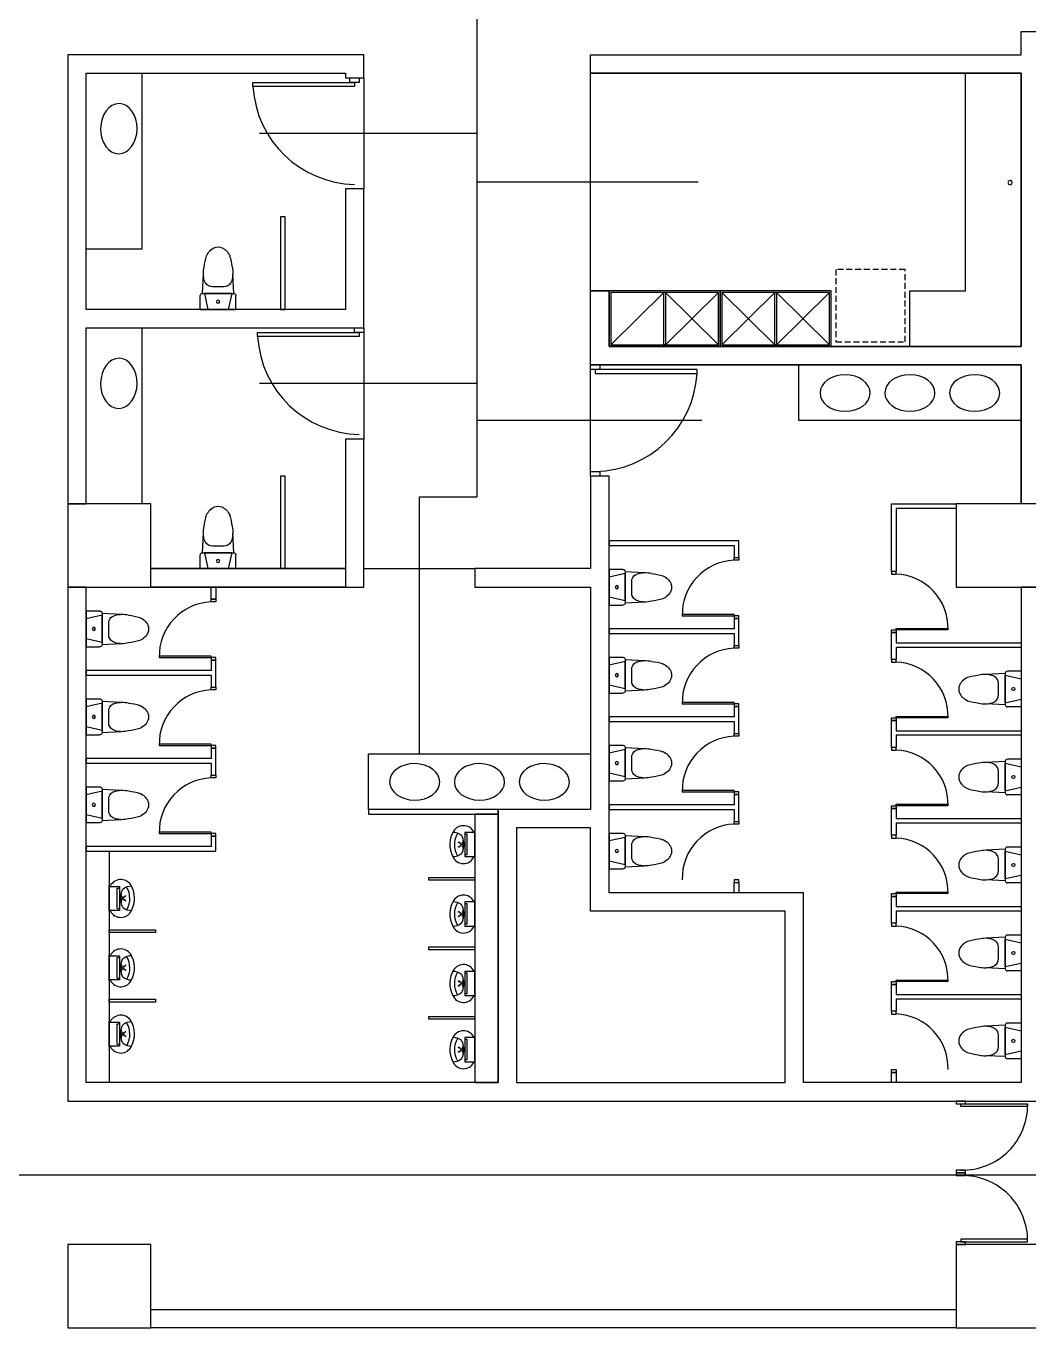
# Model space of a CAD drawing. Header units: centimetres. Extents: x -586 to 10005, y 1793 to 5385.
# Drawn here: x 5130 to 6213, y 2010 to 3416 of the extents above; entities that cross this region are included whole.
import ezdxf

# ---------------------------------------------------------------- set-up
doc = ezdxf.new("R2010")
doc.units = ezdxf.units.CM
doc.header["$MEASUREMENT"] = 0
doc.linetypes.add('HIDDEN', pattern=[9.525, 6.35, -3.175])
for name, color, linetype in [('Coffee', 5, 'Continuous'), ('Doors', 4, 'Continuous'), ('Furnitures', 7, 'Continuous'), ('Path', 3, 'Continuous'), ('Toilets', 4, 'Continuous'), ('Toilets_Details', 8, 'Continuous'), ('Walls', 6, 'Continuous')]:
    doc.layers.add(name, color=color, linetype=linetype)

msp = doc.modelspace()

# ---------------------------------------------------------------- linework, layer by layer
at = {"layer": 'Coffee'}
msp.add_lwpolyline([(6204.5, 3069.8), (5759.5, 3069.8), (5759.5, 3129.8), (5739.5, 3129.8), (5739.5, 3364.8), (6204.5, 3364.8)], close=True, dxfattribs=at)
at = {"layer": 'Doors'}
for points in [[(5374.5, 3354.8), (5484.5, 3354.8), (5484.5, 3350.4), (5374.5, 3350.4)], [(5479.5, 3359.8), (5489.5, 3359.8), (5489.5, 3354.8), (5479.5, 3354.8)], [(5379.5, 3084.8), (5489.5, 3084.8), (5489.5, 3080.4), (5379.5, 3080.4)], [(5484.5, 3089.8), (5494.5, 3089.8), (5494.5, 3084.8), (5484.5, 3084.8)], [(5749.5, 3044.8), (5739.5, 3044.8), (5739.5, 3049.8), (5749.5, 3049.8)], [(5854.5, 3044.8), (5744.5, 3044.8), (5744.5, 3040.4), (5854.5, 3040.4)], [(5749.5, 2929.8), (5739.5, 2929.8), (5739.5, 2934.8), (5749.5, 2934.8)], [(5894.5, 2838.8), (5894.5, 2841.8), (5899.5, 2841.8), (5899.5, 2838.8), (5894.5, 2838.8)], [(6069.5, 2823.8), (6069.5, 2826.8), (6064.5, 2826.8), (6064.5, 2823.8), (6069.5, 2823.8)], [(5329.5, 2793.8), (5329.5, 2796.8), (5334.5, 2796.8), (5334.5, 2793.8), (5329.5, 2793.8)], [(5894.5, 2780.3), (5838.5, 2780.3), (5838.5, 2778.8), (5894.5, 2778.8)], [(5894.5, 2775.8), (5899.5, 2775.8), (5899.5, 2778.8), (5894.5, 2778.8)], [(6069.5, 2760.8), (6064.5, 2760.8), (6064.5, 2763.8), (6069.5, 2763.8)], [(6069.5, 2765.3), (6125.5, 2765.3), (6125.5, 2763.8), (6069.5, 2763.8)], [(5894.5, 2743.8), (5894.5, 2746.8), (5899.5, 2746.8), (5899.5, 2743.8), (5894.5, 2743.8)], [(5329.5, 2735.3), (5273.5, 2735.3), (5273.5, 2733.8), (5329.5, 2733.8)], [(5329.5, 2730.8), (5334.5, 2730.8), (5334.5, 2733.8), (5329.5, 2733.8)], [(6069.5, 2728.8), (6069.5, 2731.8), (6064.5, 2731.8), (6064.5, 2728.8), (6069.5, 2728.8)], [(5329.5, 2698.8), (5329.5, 2701.8), (5334.5, 2701.8), (5334.5, 2698.8), (5329.5, 2698.8)], [(5894.5, 2685.3), (5838.5, 2685.3), (5838.5, 2683.8), (5894.5, 2683.8)], [(5894.5, 2680.8), (5899.5, 2680.8), (5899.5, 2683.8), (5894.5, 2683.8)], [(6069.5, 2665.8), (6064.5, 2665.8), (6064.5, 2668.8), (6069.5, 2668.8)], [(6069.5, 2670.3), (6125.5, 2670.3), (6125.5, 2668.8), (6069.5, 2668.8)], [(5894.5, 2648.8), (5894.5, 2651.8), (5899.5, 2651.8), (5899.5, 2648.8), (5894.5, 2648.8)], [(5329.5, 2640.3), (5273.5, 2640.3), (5273.5, 2638.8), (5329.5, 2638.8)], [(5329.5, 2635.8), (5334.5, 2635.8), (5334.5, 2638.8), (5329.5, 2638.8)], [(6069.5, 2633.8), (6069.5, 2636.8), (6064.5, 2636.8), (6064.5, 2633.8), (6069.5, 2633.8)], [(5329.5, 2603.8), (5329.5, 2606.8), (5334.5, 2606.8), (5334.5, 2603.8), (5329.5, 2603.8)], [(5894.5, 2590.3), (5838.5, 2590.3), (5838.5, 2588.8), (5894.5, 2588.8)], [(5894.5, 2585.8), (5899.5, 2585.8), (5899.5, 2588.8), (5894.5, 2588.8)], [(6069.5, 2570.8), (6064.5, 2570.8), (6064.5, 2573.8), (6069.5, 2573.8)], [(6069.5, 2575.3), (6125.5, 2575.3), (6125.5, 2573.8), (6069.5, 2573.8)], [(5329.5, 2545.3), (5273.5, 2545.3), (5273.5, 2543.8), (5329.5, 2543.8)], [(5894.5, 2553.8), (5894.5, 2556.8), (5899.5, 2556.8), (5899.5, 2553.8), (5894.5, 2553.8)], [(5329.5, 2540.8), (5334.5, 2540.8), (5334.5, 2543.8), (5329.5, 2543.8)], [(6069.5, 2538.8), (6069.5, 2541.8), (6064.5, 2541.8), (6064.5, 2538.8), (6069.5, 2538.8)], [(6069.5, 2475.8), (6064.5, 2475.8), (6064.5, 2478.8), (6069.5, 2478.8)], [(6069.5, 2480.3), (6125.5, 2480.3), (6125.5, 2478.8), (6069.5, 2478.8)], [(6069.5, 2443.8), (6069.5, 2446.8), (6064.5, 2446.8), (6064.5, 2443.8), (6069.5, 2443.8)], [(6069.5, 2380.8), (6064.5, 2380.8), (6064.5, 2383.8), (6069.5, 2383.8)], [(6069.5, 2385.3), (6125.5, 2385.3), (6125.5, 2383.8), (6069.5, 2383.8)], [(6069.5, 2348.8), (6069.5, 2351.8), (6064.5, 2351.8), (6064.5, 2348.8), (6069.5, 2348.8)], [(6134.5, 2251.8), (6144.5, 2251.8), (6144.5, 2254.8), (6134.5, 2254.8), (6134.5, 2251.8)], [(6139.5, 2251.8), (6211.5, 2251.8), (6211.5, 2248.8), (6139.5, 2248.8)], [(6134.5, 2177.3), (6144.5, 2177.3), (6144.5, 2180.3), (6134.5, 2180.3), (6134.5, 2177.3)], [(6134.5, 2174.3), (6144.5, 2174.3), (6144.5, 2177.3), (6134.5, 2177.3), (6134.5, 2174.3)], [(6134.5, 2099.8), (6144.5, 2099.8), (6144.5, 2102.8), (6134.5, 2102.8), (6134.5, 2099.8)], [(6139.5, 2102.8), (6211.5, 2102.8), (6211.5, 2105.8), (6139.5, 2105.8)]]:
    msp.add_lwpolyline(points, close=True, dxfattribs=at)
for centre, radius, start, end in [((5486.8, 3357), 112.3, 183.3956, 268.8462), ((5491.8, 3087), 112.3, 183.3956, 268.8462), ((5742.3, 3047), 112.3, 271.1538, 356.6044), ((5896.7, 2780.6), 58.3, 92.19, 181.7598), ((6067.3, 2765.6), 58.3, 358.2402, 87.81), ((5331.7, 2735.6), 58.3, 92.19, 181.7598), ((5896.7, 2685.6), 58.3, 92.19, 181.7598), ((6067.3, 2670.6), 58.3, 358.2402, 87.81), ((5331.7, 2640.6), 58.3, 92.19, 181.7598), ((5896.7, 2590.6), 58.3, 92.19, 181.7598), ((6067.3, 2575.6), 58.3, 358.2402, 87.81), ((5331.7, 2545.6), 58.3, 92.19, 181.7598), ((5896.7, 2495.6), 58.3, 92.19, 181.7598), ((6067.3, 2480.6), 58.3, 358.2402, 87.81), ((6067.3, 2385.6), 58.3, 358.2402, 87.81), ((6067.3, 2290.6), 58.3, 358.2402, 87.81), ((6141.5, 2250.3), 70, 268.3652, 1.2275), ((6141.5, 2104.3), 70, 358.7725, 91.6348)]:
    msp.add_arc(centre, radius, start, end, dxfattribs=at)
at = {"layer": 'Furnitures'}
for points in [[(6084.2, 3069.8), (6084.2, 3129.8), (6144.5, 3129.8), (6144.5, 3364.8), (6204.5, 3364.8), (6204.5, 3069.8)], [(5879.5, 3129.8), (5759.5, 3129.8), (5759.5, 3069.8), (5879.5, 3069.8)], [(5877.7, 3128), (5761.3, 3128), (5761.3, 3071.6), (5877.7, 3071.6)], [(5818.6, 3128), (5820.4, 3128), (5820.4, 3071.6), (5818.6, 3071.6)], [(5999.5, 3129.8), (5879.5, 3129.8), (5879.5, 3069.8), (5999.5, 3069.8)], [(5997.7, 3128), (5881.3, 3128), (5881.3, 3071.6), (5997.7, 3071.6)], [(5938.6, 3128), (5940.4, 3128), (5940.4, 3071.6), (5938.6, 3071.6)]]:
    msp.add_lwpolyline(points, close=True, dxfattribs=at)
at = {"layer": 'Furnitures', "linetype": 'HIDDEN'}
msp.add_lwpolyline([(6004.5, 3074.8), (6079.2, 3074.8), (6079.2, 3152.9), (6004.5, 3152.9)], close=True, dxfattribs=at)
at = {"layer": 'Furnitures'}
for points in [[(5761.3, 3071.6), (5818.6, 3128)], [(5820.4, 3071.6), (5877.7, 3128)], [(5877.7, 3071.6), (5820.4, 3128)], [(5938.6, 3071.6), (5881.3, 3128)], [(5881.3, 3071.6), (5938.6, 3128)], [(5940.4, 3071.6), (5997.7, 3128)], [(5997.7, 3071.6), (5940.4, 3128)]]:
    msp.add_lwpolyline(points, dxfattribs=at)
msp.add_open_spline([(6190.3, 3246), (6190.3, 3246), (6190.9, 3244.9), (6190.9, 3244.9), (6196.3, 3241.5), (6195.9, 3252.1), (6190.9, 3248.3), (6190.9, 3248.3), (6190.3, 3247.2), (6190.3, 3247.2)], degree=3, knots=[0, 0, 0, 0, 1, 1, 1, 2, 2, 2, 3, 3, 3, 3], dxfattribs=at)
at = {"layer": 'Path'}
for p, q in [((5617, 2907.3), (5617, 3499.8)), ((5617, 3299.8), (5381.9, 3299.8)), ((5855.6, 3247.3), (5617, 3247.3)), ((5617, 3029.8), (5381.9, 3029.8)), ((5859.6, 2989.8), (5617, 2989.8)), ((5554.5, 2907.3), (5617, 2907.3)), ((5554.5, 2629.8), (5554.5, 2907.3)), ((9857, 2174.8), (4789.5, 2174.8))]:
    msp.add_line(p, q, dxfattribs=at)
at = {"layer": 'Toilets'}
for points in [[(5494.5, 3239.8), (5474.5, 3239.8), (5474.5, 3109.8), (5194.5, 3109.8), (5194.5, 3364.8), (5474.5, 3364.8), (5474.5, 3359.8), (5494.5, 3359.8)], [(5494.5, 2969.8), (5474.5, 2969.8), (5474.5, 2829.8), (5264.5, 2829.8), (5264.5, 2899.8), (5194.5, 2899.8), (5194.5, 3089.8), (5494.5, 3089.8)], [(6204.5, 2274.8), (5969.5, 2274.8), (5969.5, 2479.8), (5759.5, 2479.8), (5759.5, 2929.8), (5739.5, 2929.8), (5739.5, 3049.8), (6204.5, 3049.8), (6204.5, 2899.8), (6134.5, 2899.8), (6134.5, 2809.8), (6204.5, 2809.8)], [(5739.5, 2569.8), (5639.5, 2569.8), (5639.5, 2274.8), (5194.5, 2274.8), (5194.5, 2809.8), (5264.5, 2809.8), (5264.5, 2809.8), (5474.5, 2809.8), (5494.5, 2809.8), (5494.5, 2829.8), (5614.5, 2829.8), (5614.5, 2809.8), (5739.5, 2809.8)]]:
    msp.add_lwpolyline(points, close=True, dxfattribs=at)
at = {"layer": 'Toilets_Details'}
for p, q in [((5320, 3126.9, 0), (5321.2, 3148)), ((5353.9, 3126.9, 0), (5353, 3148)), ((5317.7, 3109.8, 0), (5317.7, 3124.6, 0)), ((5320, 3126.9, 0), (5353.9, 3126.9, 0)), ((5322.2, 3126.9, 0), (5326, 3109.8, 0)), ((5351.7, 3126.9, 0), (5322.2, 3126.9, 0)), ((5343.3, 3134.1), (5330.9, 3134.1)), ((5351.7, 3126.9, 0), (5347.9, 3109.8, 0)), ((5356.2, 3109.8, 0), (5356.2, 3124.6, 0)), ((5317.7, 3109.8, 0), (5356.2, 3109.8, 0)), ((5320, 2846.9, 0), (5321.2, 2868)), ((5353.9, 2846.9, 0), (5353, 2868)), ((5317.7, 2829.8, 0), (5317.7, 2844.6, 0)), ((5320, 2846.9, 0), (5353.9, 2846.9, 0)), ((5322.2, 2846.9, 0), (5326, 2829.8, 0)), ((5351.7, 2846.9, 0), (5322.2, 2846.9, 0)), ((5343.3, 2854.1), (5330.9, 2854.1)), ((5351.7, 2846.9, 0), (5347.9, 2829.8, 0)), ((5356.2, 2829.8, 0), (5356.2, 2844.6, 0)), ((5317.7, 2829.8, 0), (5356.2, 2829.8, 0)), ((5759.5, 2829.1, 0), (5774.3, 2829.1, 0)), ((5759.5, 2829.1, 0), (5759.5, 2790.5, 0)), ((5776.7, 2826.7, 0), (5797.7, 2825.6)), ((5776.7, 2826.7, 0), (5776.7, 2792.8, 0)), ((5776.7, 2824.6, 0), (5759.5, 2820.7, 0)), ((5776.7, 2795, 0), (5776.7, 2824.6, 0)), ((5783.9, 2803.5), (5783.9, 2815.9)), ((5776.7, 2795, 0), (5759.5, 2798.9, 0)), ((5194.5, 2784.1, 0), (5209.3, 2784.1, 0)), ((5194.5, 2784.1, 0), (5194.5, 2745.5, 0)), ((5759.5, 2790.5, 0), (5774.3, 2790.5, 0)), ((5776.7, 2792.8, 0), (5797.7, 2793.8)), ((5211.7, 2779.6, 0), (5194.5, 2775.7, 0)), ((5211.7, 2781.7, 0), (5232.7, 2780.6)), ((5211.7, 2781.7, 0), (5211.7, 2747.8, 0)), ((5211.7, 2750, 0), (5211.7, 2779.6, 0)), ((5218.9, 2758.5), (5218.9, 2770.9)), ((5211.7, 2750, 0), (5194.5, 2753.9, 0)), ((5194.5, 2745.5, 0), (5209.3, 2745.5, 0)), ((5211.7, 2747.8, 0), (5232.7, 2748.8)), ((5759.5, 2734.1, 0), (5774.3, 2734.1, 0)), ((5759.5, 2734.1, 0), (5759.5, 2695.5, 0)), ((5776.7, 2729.6, 0), (5759.5, 2725.7, 0)), ((5776.7, 2731.7, 0), (5797.7, 2730.6)), ((5776.7, 2731.7, 0), (5776.7, 2697.8, 0)), ((5776.7, 2700, 0), (5776.7, 2729.6, 0)), ((5783.9, 2708.5), (5783.9, 2720.9)), ((6187.4, 2716.7, 0), (6166.3, 2715.6)), ((6187.4, 2716.7, 0), (6187.4, 2682.8, 0)), ((6187.4, 2714.6, 0), (6204.5, 2710.7, 0)), ((6187.4, 2685, 0), (6187.4, 2714.6, 0)), ((6204.5, 2719.1, 0), (6189.7, 2719.1, 0)), ((6204.5, 2719.1, 0), (6204.5, 2680.5, 0)), ((5776.7, 2700, 0), (5759.5, 2703.9, 0)), ((6180.2, 2693.5), (6180.2, 2705.9)), ((5194.5, 2689.1, 0), (5209.3, 2689.1, 0)), ((5194.5, 2689.1, 0), (5194.5, 2650.5, 0)), ((5211.7, 2686.7, 0), (5232.7, 2685.6)), ((5211.7, 2686.7, 0), (5211.7, 2652.8, 0)), ((5759.5, 2695.5, 0), (5774.3, 2695.5, 0)), ((5776.7, 2697.8, 0), (5797.7, 2698.8)), ((6187.4, 2685, 0), (6204.5, 2688.9, 0)), ((5211.7, 2684.6, 0), (5194.5, 2680.7, 0)), ((5211.7, 2655, 0), (5211.7, 2684.6, 0)), ((5218.9, 2663.5), (5218.9, 2675.9)), ((6187.4, 2682.8, 0), (6166.3, 2683.8)), ((6204.5, 2680.5, 0), (6189.7, 2680.5, 0)), ((5211.7, 2655, 0), (5194.5, 2658.9, 0)), ((5194.5, 2650.5, 0), (5209.3, 2650.5, 0)), ((5211.7, 2652.8, 0), (5232.7, 2653.8)), ((5759.5, 2639.1, 0), (5774.3, 2639.1, 0)), ((5759.5, 2639.1, 0), (5759.5, 2600.5, 0)), ((5776.7, 2634.6, 0), (5759.5, 2630.7, 0)), ((5776.7, 2636.7, 0), (5797.7, 2635.6)), ((5776.7, 2636.7, 0), (5776.7, 2602.8, 0)), ((5776.7, 2605, 0), (5776.7, 2634.6, 0)), ((5783.9, 2613.5), (5783.9, 2625.9)), ((6187.4, 2621.7, 0), (6166.3, 2620.6)), ((6187.4, 2621.7, 0), (6187.4, 2587.8, 0)), ((6187.4, 2619.6, 0), (6204.5, 2615.7, 0)), ((6187.4, 2590, 0), (6187.4, 2619.6, 0)), ((6204.5, 2624.1, 0), (6189.7, 2624.1, 0)), ((6204.5, 2624.1, 0), (6204.5, 2585.5, 0)), ((5776.7, 2605, 0), (5759.5, 2608.9, 0)), ((5776.7, 2602.8, 0), (5797.7, 2603.8)), ((6180.2, 2598.5), (6180.2, 2610.9)), ((5194.5, 2594.1, 0), (5209.3, 2594.1, 0)), ((5194.5, 2594.1, 0), (5194.5, 2555.5, 0)), ((5211.7, 2589.6, 0), (5194.5, 2585.7, 0)), ((5211.7, 2591.7, 0), (5232.7, 2590.6)), ((5211.7, 2591.7, 0), (5211.7, 2557.8, 0)), ((5211.7, 2560, 0), (5211.7, 2589.6, 0)), ((5759.5, 2600.5, 0), (5774.3, 2600.5, 0)), ((6187.4, 2587.8, 0), (6166.3, 2588.8)), ((6187.4, 2590, 0), (6204.5, 2593.9, 0)), ((5218.9, 2568.5), (5218.9, 2580.9)), ((6204.5, 2585.5, 0), (6189.7, 2585.5, 0)), ((5211.7, 2560, 0), (5194.5, 2563.9, 0)), ((5194.5, 2555.5, 0), (5209.3, 2555.5, 0)), ((5211.7, 2557.8, 0), (5232.7, 2558.8)), ((5614.5, 2518.1), (5614.5, 2545.6)), ((5759.5, 2544.1, 0), (5774.3, 2544.1, 0)), ((5759.5, 2544.1, 0), (5759.5, 2505.5, 0)), ((5776.7, 2539.6, 0), (5759.5, 2535.7, 0)), ((5776.7, 2541.7, 0), (5797.7, 2540.6)), ((5776.7, 2541.7, 0), (5776.7, 2507.8, 0)), ((5776.7, 2510, 0), (5776.7, 2539.6, 0)), ((5783.9, 2518.5), (5783.9, 2530.9)), ((6187.4, 2526.7, 0), (6166.3, 2525.6)), ((6187.4, 2526.7, 0), (6187.4, 2492.8, 0)), ((6187.4, 2524.6, 0), (6204.5, 2520.7, 0)), ((6187.4, 2495, 0), (6187.4, 2524.6, 0)), ((6204.5, 2529.1, 0), (6189.7, 2529.1, 0)), ((6204.5, 2529.1, 0), (6204.5, 2490.5, 0)), ((5776.7, 2510, 0), (5759.5, 2513.9, 0)), ((5759.5, 2505.5, 0), (5774.3, 2505.5, 0)), ((5776.7, 2507.8, 0), (5797.7, 2508.8)), ((6180.2, 2503.5), (6180.2, 2515.9)), ((6187.4, 2492.8, 0), (6166.3, 2493.8)), ((6187.4, 2495, 0), (6204.5, 2498.9, 0)), ((6204.5, 2490.5, 0), (6189.7, 2490.5, 0)), ((5219.5, 2460), (5219.5, 2487.5)), ((5614.5, 2443.1), (5614.5, 2470.6)), ((6204.5, 2434.1, 0), (6189.7, 2434.1, 0)), ((6204.5, 2434.1, 0), (6204.5, 2395.5, 0)), ((6187.4, 2431.7, 0), (6166.3, 2430.6)), ((6180.2, 2408.5), (6180.2, 2420.9)), ((6187.4, 2431.7, 0), (6187.4, 2397.8, 0)), ((6187.4, 2429.6, 0), (6204.5, 2425.7, 0)), ((6187.4, 2400, 0), (6187.4, 2429.6, 0)), ((5219.5, 2385), (5219.5, 2412.5)), ((5614.5, 2368.1), (5614.5, 2395.6)), ((6187.4, 2397.8, 0), (6166.3, 2398.8)), ((6187.4, 2400, 0), (6204.5, 2403.9, 0)), ((6204.5, 2395.5, 0), (6189.7, 2395.5, 0)), ((5219.5, 2313.5), (5219.5, 2341)), ((6187.4, 2336.7, 0), (6166.3, 2335.6)), ((6187.4, 2336.7, 0), (6187.4, 2302.8, 0)), ((6187.4, 2334.6, 0), (6204.5, 2330.7, 0)), ((6187.4, 2305, 0), (6187.4, 2334.6, 0)), ((6204.5, 2339.1, 0), (6189.7, 2339.1, 0)), ((6204.5, 2339.1, 0), (6204.5, 2300.5, 0)), ((5614.5, 2296.6), (5614.5, 2324.1)), ((6180.2, 2313.5), (6180.2, 2325.9)), ((6187.4, 2305, 0), (6204.5, 2308.9, 0)), ((6187.4, 2302.8, 0), (6166.3, 2303.8)), ((6204.5, 2300.5, 0), (6189.7, 2300.5, 0))]:
    msp.add_line(p, q, dxfattribs=at)
at = {"layer": 'Toilets_Details', "linetype": 'ByBlock', "lineweight": 30}
for p, q in [((5614.5, 2545.6), (5613.4, 2545.6)), ((5614.5, 2544.8), (5603.5, 2544.8)), ((5603.5, 2544.8), (5603.5, 2518.8)), ((5606.1, 2542.9), (5603.5, 2542.9)), ((5606.1, 2520.8), (5606.1, 2542.9)), ((5614.5, 2526.8), (5614.5, 2536.8)), ((5614.5, 2532.9), (5614.5, 2530.8)), ((5606.1, 2520.8), (5603.5, 2520.8)), ((5603.5, 2518.8), (5614.5, 2518.8)), ((5614.5, 2518.1), (5613.4, 2518.1)), ((5219.5, 2487.5), (5220.7, 2487.5)), ((5219.5, 2486.7), (5230.5, 2486.7)), ((5219.5, 2468.7), (5219.5, 2478.7)), ((5219.5, 2474.8), (5219.5, 2472.7)), ((5227.9, 2462.7), (5227.9, 2484.8)), ((5227.9, 2484.8), (5230.5, 2484.8)), ((5230.5, 2486.7), (5230.5, 2460.7)), ((5230.5, 2460.7), (5219.5, 2460.7)), ((5227.9, 2462.7), (5230.5, 2462.7)), ((5614.5, 2469.8), (5603.5, 2469.8)), ((5603.5, 2469.8), (5603.5, 2443.8)), ((5606.1, 2467.9), (5603.5, 2467.9)), ((5606.1, 2445.8), (5606.1, 2467.9)), ((5614.5, 2470.6), (5613.4, 2470.6)), ((5614.5, 2451.8), (5614.5, 2461.8)), ((5219.5, 2460), (5220.7, 2460)), ((5614.5, 2457.9), (5614.5, 2455.8)), ((5606.1, 2445.8), (5603.5, 2445.8)), ((5603.5, 2443.8), (5614.5, 2443.8)), ((5614.5, 2443.1), (5613.4, 2443.1)), ((5219.5, 2412.5), (5220.7, 2412.5)), ((5219.5, 2411.7), (5230.5, 2411.7)), ((5227.9, 2387.7), (5227.9, 2409.8)), ((5227.9, 2409.8), (5230.5, 2409.8)), ((5230.5, 2411.7), (5230.5, 2385.7)), ((5219.5, 2393.7), (5219.5, 2403.7)), ((5219.5, 2399.8), (5219.5, 2397.7)), ((5614.5, 2394.8), (5603.5, 2394.8)), ((5603.5, 2394.8), (5603.5, 2368.8)), ((5606.1, 2392.9), (5603.5, 2392.9)), ((5606.1, 2370.8), (5606.1, 2392.9)), ((5614.5, 2395.6), (5613.4, 2395.6)), ((5230.5, 2385.7), (5219.5, 2385.7)), ((5219.5, 2385), (5220.7, 2385)), ((5227.9, 2387.7), (5230.5, 2387.7)), ((5614.5, 2376.8), (5614.5, 2386.8)), ((5614.5, 2382.9), (5614.5, 2380.8)), ((5606.1, 2370.8), (5603.5, 2370.8)), ((5603.5, 2368.8), (5614.5, 2368.8)), ((5614.5, 2368.1), (5613.4, 2368.1)), ((5219.5, 2341), (5220.7, 2341)), ((5219.5, 2340.2), (5230.5, 2340.2)), ((5227.9, 2316.2), (5227.9, 2338.3)), ((5227.9, 2338.3), (5230.5, 2338.3)), ((5230.5, 2340.2), (5230.5, 2314.2)), ((5219.5, 2322.2), (5219.5, 2332.2)), ((5219.5, 2328.3), (5219.5, 2326.2)), ((5614.5, 2323.3), (5603.5, 2323.3)), ((5603.5, 2323.3), (5603.5, 2297.3)), ((5606.1, 2321.4), (5603.5, 2321.4)), ((5606.1, 2299.3), (5606.1, 2321.4)), ((5614.5, 2324.1), (5613.4, 2324.1)), ((5230.5, 2314.2), (5219.5, 2314.2)), ((5219.5, 2313.5), (5220.7, 2313.5)), ((5227.9, 2316.2), (5230.5, 2316.2)), ((5614.5, 2305.3), (5614.5, 2315.3)), ((5614.5, 2311.4), (5614.5, 2309.3)), ((5606.1, 2299.3), (5603.5, 2299.3)), ((5603.5, 2297.3), (5614.5, 2297.3)), ((5614.5, 2296.6), (5613.4, 2296.6))]:
    msp.add_line(p, q, dxfattribs=at)
at = {"layer": 'Toilets_Details'}
for points in [[(5194.5, 3364.8), (5254.5, 3364.8), (5254.5, 3174.8), (5194.5, 3174.8)], [(5409.5, 3109.8), (5409.5, 3209.8), (5404.5, 3209.8), (5404.5, 3109.8)], [(5194.5, 3089.8), (5254.5, 3089.8), (5254.5, 2899.8), (5194.5, 2899.8)], [(6204.5, 2989.8), (5964.5, 2989.8), (5964.5, 3049.8), (6204.5, 3049.8)], [(5409.5, 2829.8), (5409.5, 2929.8), (5404.5, 2929.8), (5404.5, 2829.8)], [(6069.5, 2826.8), (6064.5, 2826.8), (6064.5, 2899.8), (6069.5, 2899.8), (6069.5, 2899.8), (6134.5, 2899.8), (6134.5, 2894.8), (6069.5, 2894.8)], [(5894.5, 2841.8), (5899.5, 2841.8), (5899.5, 2859.8), (5894.5, 2859.8), (5894.5, 2859.8), (5759.5, 2859.8), (5759.5, 2854.8), (5894.5, 2854.8)], [(5329.5, 2796.8), (5329.5, 2809.8), (5334.5, 2809.8), (5334.5, 2796.8)], [(5894.5, 2746.8), (5899.5, 2746.8), (5899.5, 2775.8), (5894.5, 2775.8), (5894.5, 2764.8), (5759.5, 2764.8), (5759.5, 2759.8), (5894.5, 2759.8)], [(6069.5, 2731.8), (6064.5, 2731.8), (6064.5, 2760.8), (6069.5, 2760.8), (6069.5, 2749.8), (6204.5, 2749.8), (6204.5, 2744.8), (6069.5, 2744.8)], [(5329.5, 2701.8), (5334.5, 2701.8), (5334.5, 2730.8), (5329.5, 2730.8), (5329.5, 2719.8), (5194.5, 2719.8), (5194.5, 2714.8), (5329.5, 2714.8)], [(5894.5, 2651.8), (5899.5, 2651.8), (5899.5, 2680.8), (5894.5, 2680.8), (5894.5, 2669.8), (5759.5, 2669.8), (5759.5, 2664.8), (5894.5, 2664.8)], [(6069.5, 2636.8), (6064.5, 2636.8), (6064.5, 2665.8), (6069.5, 2665.8), (6069.5, 2654.8), (6204.5, 2654.8), (6204.5, 2649.8), (6069.5, 2649.8)], [(5329.5, 2606.8), (5334.5, 2606.8), (5334.5, 2635.8), (5329.5, 2635.8), (5329.5, 2624.8), (5194.5, 2624.8), (5194.5, 2619.8), (5329.5, 2619.8)], [(5739.5, 2569.8), (5499.5, 2569.8), (5499.5, 2629.8), (5739.5, 2629.8)], [(5894.5, 2556.8), (5899.5, 2556.8), (5899.5, 2585.8), (5894.5, 2585.8), (5894.5, 2574.8), (5759.5, 2574.8), (5759.5, 2569.8), (5894.5, 2569.8)], [(5639.5, 2569.8), (5499.5, 2569.8), (5499.5, 2564.8), (5639.5, 2564.8)], [(5639.5, 2564.8), (5614.5, 2564.8), (5614.5, 2274.8), (5639.5, 2274.8)], [(6069.5, 2541.8), (6064.5, 2541.8), (6064.5, 2570.8), (6069.5, 2570.8), (6069.5, 2559.8), (6204.5, 2559.8), (6204.5, 2554.8), (6069.5, 2554.8)], [(5329.5, 2524.8), (5334.5, 2524.8), (5334.5, 2540.8), (5329.5, 2540.8), (5329.5, 2529.8), (5194.5, 2529.8), (5194.5, 2524.8), (5329.5, 2524.8)], [(5194.5, 2274.8), (5194.5, 2524.8), (5219.5, 2524.8), (5219.5, 2274.8)], [(5614.5, 2496.3), (5614.5, 2493.3), (5564.5, 2493.3), (5564.5, 2496.3)], [(5894.5, 2490.8), (5899.5, 2490.8), (5899.5, 2493.8), (5894.5, 2493.8)], [(5894.5, 2479.8), (5894.5, 2490.8), (5899.5, 2490.8), (5899.5, 2479.8)], [(6069.5, 2446.8), (6064.5, 2446.8), (6064.5, 2475.8), (6069.5, 2475.8), (6069.5, 2464.8), (6204.5, 2464.8), (6204.5, 2459.8), (6069.5, 2459.8)], [(5269.5, 2439.8), (5269.5, 2436.8), (5219.5, 2436.8), (5219.5, 2439.8)], [(5614.5, 2421.3), (5614.5, 2418.3), (5564.5, 2418.3), (5564.5, 2421.3)], [(6069.5, 2351.8), (6064.5, 2351.8), (6064.5, 2380.8), (6069.5, 2380.8), (6069.5, 2369.8), (6204.5, 2369.8), (6204.5, 2364.8), (6069.5, 2364.8)], [(5269.5, 2364.8), (5269.5, 2361.8), (5219.5, 2361.8), (5219.5, 2364.8)], [(5614.5, 2346.3), (5614.5, 2343.3), (5564.5, 2343.3), (5564.5, 2346.3)], [(6069.5, 2285.8), (6064.5, 2285.8), (6064.5, 2288.8), (6069.5, 2288.8)], [(6064.5, 2285.8), (6069.5, 2285.8), (6069.5, 2274.8), (6064.5, 2274.8)]]:
    msp.add_lwpolyline(points, close=True, dxfattribs=at)
at = {"layer": 'Toilets_Details', "linetype": 'ByBlock', "lineweight": 30}
for centre, radius in [((5597.2, 2534.2), 0.45), ((5598.7, 2533.1), 0.45), ((5598.7, 2530.5), 0.45), ((5600.5, 2531.8), 0.75), ((5601.2, 2533.9), 0.45), ((5597.2, 2529.4), 0.45), ((5601.2, 2529.7), 0.45), ((5232.8, 2475.8), 0.45), ((5235.3, 2475), 0.45), ((5236.8, 2476.1), 0.45), ((5232.8, 2471.6), 0.45), ((5233.5, 2473.7), 0.75), ((5235.3, 2472.4), 0.45), ((5236.8, 2471.3), 0.45), ((5597.2, 2459.2), 0.45), ((5597.2, 2454.4), 0.45), ((5598.7, 2458.1), 0.45), ((5598.7, 2455.5), 0.45), ((5600.5, 2456.8), 0.75), ((5601.2, 2458.9), 0.45), ((5601.2, 2454.7), 0.45), ((5232.8, 2400.8), 0.45), ((5232.8, 2396.6), 0.45), ((5233.5, 2398.7), 0.75), ((5235.3, 2400), 0.45), ((5235.3, 2397.4), 0.45), ((5236.8, 2401.1), 0.45), ((5236.8, 2396.3), 0.45), ((5597.2, 2384.2), 0.45), ((5597.2, 2379.4), 0.45), ((5598.7, 2383.1), 0.45), ((5598.7, 2380.5), 0.45), ((5600.5, 2381.8), 0.75), ((5601.2, 2383.9), 0.45), ((5601.2, 2379.7), 0.45), ((5232.8, 2329.3), 0.45), ((5232.8, 2325.1), 0.45), ((5233.5, 2327.2), 0.75), ((5235.3, 2328.5), 0.45), ((5235.3, 2325.9), 0.45), ((5236.8, 2329.6), 0.45), ((5236.8, 2324.8), 0.45), ((5597.2, 2312.7), 0.45), ((5597.2, 2307.9), 0.45), ((5598.7, 2311.6), 0.45), ((5598.7, 2309), 0.45), ((5600.5, 2310.3), 0.75), ((5601.2, 2312.4), 0.45), ((5601.2, 2308.2), 0.45)]:
    msp.add_circle(centre, radius, dxfattribs=at)
at = {"layer": 'Toilets_Details'}
for centre, radius, start, end in [((5615.2, 2531.8), 27.9, 147.7296, 207.7296), ((5616.1, 2531.5), 23.8, 148.4991, 210.0318), ((5218.8, 2473.7), 27.9, 332.2704, 32.2704), ((5217.9, 2473.4), 23.8, 329.9682, 31.5009), ((5615.2, 2456.8), 27.9, 147.7296, 207.7296), ((5616.1, 2456.5), 23.8, 148.4991, 210.0318), ((5217.9, 2398.4), 23.8, 329.9682, 31.5009), ((5218.8, 2398.7), 27.9, 332.2704, 32.2704), ((5615.2, 2381.8), 27.9, 147.7296, 207.7296), ((5616.1, 2381.5), 23.8, 148.4991, 210.0318), ((5217.9, 2326.9), 23.8, 329.9682, 31.5009), ((5218.8, 2327.2), 27.9, 332.2704, 32.2704), ((5615.2, 2310.3), 27.9, 147.7296, 207.7296), ((5616.1, 2310), 23.8, 148.4991, 210.0318)]:
    msp.add_arc(centre, radius, start, end, dxfattribs=at)
at = {"layer": 'Toilets_Details', "linetype": 'ByBlock', "lineweight": 30}
for centre, radius, start, end in [((5602.1, 2539.4), 12.8, 28.808, 154.9503), ((5591, 2531.3), 13.6, 49.0307, 92.0283), ((5596.9, 2538.1), 4.56, 22.5348, 48.22), ((5579.3, 2531.8), 23.2, 0, 20.2558), ((5579.3, 2531.8), 23.2, 339.7442, 0), ((5601.8, 2535.7), 0.45, 42.2263, 337.4504), ((5591, 2532.4), 13.6, 267.9728, 310.9682), ((5602.1, 2523.9), 12.6, 203.4114, 332.8303), ((5596.9, 2525.6), 4.56, 311.78, 337.4652), ((5601.8, 2527.9), 0.45, 22.5496, 317.7737), ((5231.9, 2481.3), 12.8, 25.0497, 151.192), ((5254.7, 2473.7), 23.2, 159.7442, 180), ((5232.2, 2477.6), 0.45, 202.5496, 137.7737), ((5237.2, 2480), 4.56, 131.78, 157.4652), ((5243, 2473.2), 13.6, 87.9717, 130.9693), ((5602.1, 2464.4), 12.8, 28.808, 154.9503), ((5231.9, 2465.8), 12.6, 207.1697, 336.5886), ((5254.7, 2473.7), 23.2, 180, 200.2558), ((5232.2, 2469.8), 0.45, 222.2263, 157.4504), ((5237.2, 2467.5), 4.56, 202.5348, 228.22), ((5243, 2474.3), 13.6, 229.0318, 272.0272), ((5591, 2456.3), 13.6, 49.0307, 92.0283), ((5596.9, 2463.1), 4.56, 22.5348, 48.22), ((5579.3, 2456.8), 23.2, 0, 20.2558), ((5601.8, 2460.7), 0.45, 42.2263, 337.4504), ((5591, 2457.4), 13.6, 267.9728, 310.9682), ((5596.9, 2450.6), 4.56, 311.78, 337.4652), ((5579.3, 2456.8), 23.2, 339.7442, 0), ((5601.8, 2452.9), 0.45, 22.5496, 317.7737), ((5602.1, 2448.9), 12.6, 203.4114, 332.8303), ((5231.9, 2406.3), 12.8, 25.0497, 151.192), ((5254.7, 2398.7), 23.2, 159.7442, 180), ((5237.2, 2405), 4.56, 131.78, 157.4652), ((5243, 2398.2), 13.6, 87.9717, 130.9693), ((5254.7, 2398.7), 23.2, 180, 200.2558), ((5232.2, 2402.6), 0.45, 202.5496, 137.7737), ((5232.2, 2394.8), 0.45, 222.2263, 157.4504), ((5237.2, 2392.5), 4.56, 202.5348, 228.22), ((5602.1, 2389.4), 12.8, 28.808, 154.9503), ((5591, 2381.3), 13.6, 49.0307, 92.0283), ((5596.9, 2388.1), 4.56, 22.5348, 48.22), ((5231.9, 2390.8), 12.6, 207.1697, 336.5886), ((5243, 2399.3), 13.6, 229.0318, 272.0272), ((5579.3, 2381.8), 23.2, 0, 20.2558), ((5579.3, 2381.8), 23.2, 339.7442, 0), ((5601.8, 2385.7), 0.45, 42.2263, 337.4504), ((5601.8, 2377.9), 0.45, 22.5496, 317.7737), ((5591, 2382.4), 13.6, 267.9728, 310.9682), ((5602.1, 2373.9), 12.6, 203.4114, 332.8303), ((5596.9, 2375.6), 4.56, 311.78, 337.4652), ((5231.9, 2334.8), 12.8, 25.0497, 151.192), ((5254.7, 2327.2), 23.2, 159.7442, 180), ((5237.2, 2333.5), 4.56, 131.78, 157.4652), ((5243, 2326.7), 13.6, 87.9717, 130.9693), ((5254.7, 2327.2), 23.2, 180, 200.2558), ((5232.2, 2331.1), 0.45, 202.5496, 137.7737), ((5232.2, 2323.3), 0.45, 222.2263, 157.4504), ((5602.1, 2317.9), 12.8, 28.808, 154.9503), ((5591, 2309.8), 13.6, 49.0307, 92.0283), ((5596.9, 2316.6), 4.56, 22.5348, 48.22), ((5231.9, 2319.3), 12.6, 207.1697, 336.5886), ((5237.2, 2321), 4.56, 202.5348, 228.22), ((5243, 2327.8), 13.6, 229.0318, 272.0272), ((5579.3, 2310.3), 23.2, 0, 20.2558), ((5579.3, 2310.3), 23.2, 339.7442, 0), ((5601.8, 2314.2), 0.45, 42.2263, 337.4504), ((5601.8, 2306.4), 0.45, 22.5496, 317.7737), ((5591, 2310.9), 13.6, 267.9728, 310.9682), ((5602.1, 2302.4), 12.6, 203.4114, 332.8303), ((5596.9, 2304.1), 4.56, 311.78, 337.4652)]:
    msp.add_arc(centre, radius, start, end, dxfattribs=at)
at = {"layer": 'Toilets_Details', "extrusion": (0, 0, -1)}
for centre, major_axis in [((5229.8, 3304.9), (-0.2, -27.1)), ((5229.8, 3029.9), (-0.2, -27.1)), ((6014.4, 3019.5), (27.1, -0.2)), ((6084.4, 3019.5), (27.1, -0.2)), ((6154.4, 3019.5), (27.1, -0.2)), ((5549.4, 2599.5), (27.1, -0.2)), ((5619.4, 2599.5), (27.1, -0.2)), ((5689.4, 2599.5), (27.1, -0.2))]:
    msp.add_ellipse(centre, major_axis=major_axis, ratio=0.727464, dxfattribs=at)
for centre, major_axis, ratio, start_param, end_param in [((5356.1, 3154.7), (-11.2, -53.4), 0.618512, 1.454632, 1.686961), ((5344.6, 3158), (21.9, 4), 1, 3.777071, 4.063721), ((5338.6, 3163.5), (14, -1.4), 1, 3.787651, 4.212059), ((5337.1, 3166.6), (10.6, 0), 1, 4.326286, 5.103477), ((5335.6, 3163.5), (14, -1), 1, -1.2357, -0.811293), ((5329.6, 3158), (22.2, 1.3), 1, -0.682256, -0.395606), ((5318, 3154.7), (-11.2, 53.4), 0.618512, 1.454632, 1.686961), ((5354.9, 3148), (-23.9, -23.9), 1, 0.785398, 1.008875), ((5319.2, 3148), (-23.9, -23.9), 1, 3.703514, 3.926991), ((5340.1, 3146.9), (-13.3, -13.3), 1, 0.489895, 0.776545), ((5335.6, 3145.5), (-9.96, -9.96), 1, 0.255741, 0.489895), ((5330.9, 3142.7), (-6.06, -6.06), 1, 5.497787, 6.538926), ((5343.3, 3142.7), (-6.06, 6.06), 1, 2.885852, 3.926991), ((5338.5, 3145.5), (-9.96, -9.96), 1, 4.222494, 4.456648), ((5334, 3146.9), (-13.3, 13.3), 1, 2.365047, 2.651698), ((5320, 3124.6, 0), (1.66, 1.66), 1, 3.926991, 5.497787), ((5353.9, 3124.6, 0), (1.66, -1.66), 1, 3.926991, 5.497787), ((5337, 3118.1, 0), (1.71, -0.15), 1, 4.62356226370167, 10.90674757088125), ((5338.6, 2883.5), (14, -1.4), 1, 3.787651, 4.212059), ((5337.1, 2886.6), (10.6, 0), 1, 4.326286, 5.103477), ((5335.6, 2883.5), (14, -1), 1, -1.2357, -0.811293), ((5356.1, 2874.7), (-11.2, -53.4), 0.618512, 1.454632, 1.686961), ((5344.6, 2878), (21.9, 4), 1, 3.777071, 4.063721), ((5329.6, 2878), (22.2, 1.3), 1, -0.682256, -0.395606), ((5318, 2874.7), (-11.2, 53.4), 0.618512, 1.454632, 1.686961), ((5354.9, 2868), (-23.9, -23.9), 1, 0.785398, 1.008875), ((5319.2, 2868), (-23.9, -23.9), 1, 3.703514, 3.926991), ((5340.1, 2866.9), (-13.3, -13.3), 1, 0.489895, 0.776545), ((5335.6, 2865.5), (-9.96, -9.96), 1, 0.255741, 0.489895), ((5330.9, 2862.7), (-6.06, -6.06), 1, 5.497787, 6.538926), ((5343.3, 2862.7), (-6.06, 6.06), 1, 2.885852, 3.926991), ((5338.5, 2865.5), (-9.96, -9.96), 1, 4.222494, 4.456648), ((5334, 2866.9), (-13.3, 13.3), 1, 2.365047, 2.651698), ((5320, 2844.6, 0), (1.66, 1.66), 1, 3.926991, 5.497787), ((5353.9, 2844.6, 0), (1.66, -1.66), 1, 3.926991, 5.497787), ((5337, 2838.1, 0), (1.71, -0.15), 1, 4.62356226370167, 10.90674757088125), ((5774.3, 2826.7, 0), (1.66, -1.66), 1, 3.926991, 5.497787), ((5792.4, 2815.9), (-6.06, 6.06), 1, 5.497787, 6.538926), ((5795.2, 2811.1), (-9.96, 9.96), 1, 0.255741, 0.489895), ((5796.6, 2806.6), (-13.3, 13.3), 1, 0.489895, 0.776545), ((5797.7, 2791.8), (-23.9, 23.9), 1, 0.785398, 1.008875), ((5804.5, 2790.6), (-53.4, 11.2), 0.618512, 1.454632, 1.686961), ((5807.8, 2802.2), (4, -21.9), 1, 3.777071, 4.063721), ((5813.3, 2808.2), (-1.4, -14), 1, 3.787651, 4.212059), ((5816.4, 2809.7), (0, -10.6), 1, 4.326286, 5.103477), ((5767.8, 2809.8, 0), (-0.15, -1.71), 1, 4.62356226370167, 10.90674757088125), ((5792.4, 2803.5), (6.06, 6.06), 1, 2.885852, 3.926991), ((5807.8, 2817.2), (1.3, -22.2), 1, -0.682256, -0.395606), ((5813.3, 2811.2), (-1, -14), 1, -1.2357, -0.811293), ((5209.3, 2781.7, 0), (1.66, -1.66), 1, 3.926991, 5.497787), ((5774.3, 2792.8, 0), (-1.66, -1.66), 1, 3.926991, 5.497787), ((5795.2, 2808.2), (-9.96, 9.96), 1, 4.222494, 4.456648), ((5796.6, 2812.7), (13.3, 13.3), 1, 2.365047, 2.651698), ((5797.7, 2827.5), (-23.9, 23.9), 1, 3.703514, 3.926991), ((5804.5, 2828.7), (53.4, 11.2), 0.618512, 1.454632, 1.686961), ((5227.4, 2770.9), (-6.06, 6.06), 1, 5.497787, 6.538926), ((5230.2, 2766.1), (-9.96, 9.96), 1, 0.255741, 0.489895), ((5231.6, 2761.6), (-13.3, 13.3), 1, 0.489895, 0.776545), ((5232.7, 2746.8), (-23.9, 23.9), 1, 0.785398, 1.008875), ((5239.5, 2745.6), (-53.4, 11.2), 0.618512, 1.454632, 1.686961), ((5242.8, 2757.2), (4, -21.9), 1, 3.777071, 4.063721), ((5248.3, 2763.2), (-1.4, -14), 1, 3.787651, 4.212059), ((5202.8, 2764.8, 0), (-0.15, -1.71), 1, 4.62356226370167, 10.90674757088125), ((5227.4, 2758.5), (6.06, 6.06), 1, 2.885852, 3.926991), ((5242.8, 2772.2), (1.3, -22.2), 1, -0.682256, -0.395606), ((5248.3, 2766.2), (-1, -14), 1, -1.2357, -0.811293), ((5251.4, 2764.7), (0, -10.6), 1, 4.326286, 5.103477), ((5209.3, 2747.8, 0), (-1.66, -1.66), 1, 3.926991, 5.497787), ((5230.2, 2763.2), (-9.96, 9.96), 1, 4.222494, 4.456648), ((5231.6, 2767.7), (13.3, 13.3), 1, 2.365047, 2.651698), ((5232.7, 2782.5), (-23.9, 23.9), 1, 3.703514, 3.926991), ((5239.5, 2783.7), (53.4, 11.2), 0.618512, 1.454632, 1.686961), ((5774.3, 2731.7, 0), (1.66, -1.66), 1, 3.926991, 5.497787), ((5792.4, 2720.9), (-6.06, 6.06), 1, 5.497787, 6.538926), ((5795.2, 2716.1), (-9.96, 9.96), 1, 0.255741, 0.489895), ((5796.6, 2711.6), (-13.3, 13.3), 1, 0.489895, 0.776545), ((5797.7, 2696.8), (-23.9, 23.9), 1, 0.785398, 1.008875), ((5804.5, 2695.6), (-53.4, 11.2), 0.618512, 1.454632, 1.686961), ((5767.8, 2714.8, 0), (-0.15, -1.71), 1, 4.62356226370167, 10.90674757088125), ((5807.8, 2707.2), (4, -21.9), 1, 3.777071, 4.063721), ((5813.3, 2713.2), (-1.4, -14), 1, 3.787651, 4.212059), ((5816.4, 2714.7), (0, -10.6), 1, 4.326286, 5.103477), ((5792.4, 2708.5), (6.06, 6.06), 1, 2.885852, 3.926991), ((5795.2, 2713.2), (-9.96, 9.96), 1, 4.222494, 4.456648), ((5796.6, 2717.7), (13.3, 13.3), 1, 2.365047, 2.651698), ((5797.7, 2732.5), (-23.9, 23.9), 1, 3.703514, 3.926991), ((5804.5, 2733.7), (53.4, 11.2), 0.618512, 1.454632, 1.686961), ((5807.8, 2722.2), (1.3, -22.2), 1, -0.682256, -0.395606), ((5813.3, 2716.2), (-1, -14), 1, -1.2357, -0.811293), ((5209.3, 2686.7, 0), (1.66, -1.66), 1, 3.926991, 5.497787), ((5232.7, 2651.8), (-23.9, 23.9), 1, 0.785398, 1.008875), ((5774.3, 2697.8, 0), (-1.66, -1.66), 1, 3.926991, 5.497787), ((5202.8, 2669.8, 0), (-0.15, -1.71), 1, 4.62356226370167, 10.90674757088125), ((5227.4, 2675.9), (-6.06, 6.06), 1, 5.497787, 6.538926), ((5230.2, 2671.1), (-9.96, 9.96), 1, 0.255741, 0.489895), ((5231.6, 2666.6), (-13.3, 13.3), 1, 0.489895, 0.776545), ((5239.5, 2650.6), (-53.4, 11.2), 0.618512, 1.454632, 1.686961), ((5242.8, 2662.2), (4, -21.9), 1, 3.777071, 4.063721), ((5248.3, 2668.2), (-1.4, -14), 1, 3.787651, 4.212059), ((5251.4, 2669.7), (0, -10.6), 1, 4.326286, 5.103477), ((5227.4, 2663.5), (6.06, 6.06), 1, 2.885852, 3.926991), ((5242.8, 2677.2), (1.3, -22.2), 1, -0.682256, -0.395606), ((5248.3, 2671.2), (-1, -14), 1, -1.2357, -0.811293), ((5209.3, 2652.8, 0), (-1.66, -1.66), 1, 3.926991, 5.497787), ((5230.2, 2668.2), (-9.96, 9.96), 1, 4.222494, 4.456648), ((5231.6, 2672.7), (13.3, 13.3), 1, 2.365047, 2.651698), ((5232.7, 2687.5), (-23.9, 23.9), 1, 3.703514, 3.926991), ((5239.5, 2688.7), (53.4, 11.2), 0.618512, 1.454632, 1.686961), ((5774.3, 2636.7, 0), (1.66, -1.66), 1, 3.926991, 5.497787), ((5792.4, 2625.9), (-6.06, 6.06), 1, 5.497787, 6.538926), ((5795.2, 2621.1), (-9.96, 9.96), 1, 0.255741, 0.489895), ((5796.6, 2616.6), (-13.3, 13.3), 1, 0.489895, 0.776545), ((5797.7, 2601.8), (-23.9, 23.9), 1, 0.785398, 1.008875), ((5804.5, 2600.6), (-53.4, 11.2), 0.618512, 1.454632, 1.686961), ((5807.8, 2612.2), (4, -21.9), 1, 3.777071, 4.063721), ((5767.8, 2619.8, 0), (-0.15, -1.71), 1, 4.62356226370167, 10.90674757088125), ((5813.3, 2618.2), (-1.4, -14), 1, 3.787651, 4.212059), ((5813.3, 2621.2), (-1, -14), 1, -1.2357, -0.811293), ((5816.4, 2619.7), (0, -10.6), 1, 4.326286, 5.103477), ((5774.3, 2602.8, 0), (-1.66, -1.66), 1, 3.926991, 5.497787), ((5792.4, 2613.5), (6.06, 6.06), 1, 2.885852, 3.926991), ((5795.2, 2618.2), (-9.96, 9.96), 1, 4.222494, 4.456648), ((5796.6, 2622.7), (13.3, 13.3), 1, 2.365047, 2.651698), ((5797.7, 2637.5), (-23.9, 23.9), 1, 3.703514, 3.926991), ((5804.5, 2638.7), (53.4, 11.2), 0.618512, 1.454632, 1.686961), ((5807.8, 2627.2), (1.3, -22.2), 1, -0.682256, -0.395606), ((5209.3, 2591.7, 0), (1.66, -1.66), 1, 3.926991, 5.497787), ((5227.4, 2580.9), (-6.06, 6.06), 1, 5.497787, 6.538926), ((5230.2, 2576.1), (-9.96, 9.96), 1, 0.255741, 0.489895), ((5231.6, 2571.6), (-13.3, 13.3), 1, 0.489895, 0.776545), ((5232.7, 2556.8), (-23.9, 23.9), 1, 0.785398, 1.008875), ((5239.5, 2555.6), (-53.4, 11.2), 0.618512, 1.454632, 1.686961), ((5242.8, 2567.2), (4, -21.9), 1, 3.777071, 4.063721), ((5202.8, 2574.8, 0), (-0.15, -1.71), 1, 4.62356226370167, 10.90674757088125), ((5248.3, 2573.2), (-1.4, -14), 1, 3.787651, 4.212059), ((5251.4, 2574.7), (0, -10.6), 1, 4.326286, 5.103477), ((5227.4, 2568.5), (6.06, 6.06), 1, 2.885852, 3.926991), ((5230.2, 2573.2), (-9.96, 9.96), 1, 4.222494, 4.456648), ((5231.6, 2577.7), (13.3, 13.3), 1, 2.365047, 2.651698), ((5232.7, 2592.5), (-23.9, 23.9), 1, 3.703514, 3.926991), ((5239.5, 2593.7), (53.4, 11.2), 0.618512, 1.454632, 1.686961), ((5242.8, 2582.2), (1.3, -22.2), 1, -0.682256, -0.395606), ((5248.3, 2576.2), (-1, -14), 1, -1.2357, -0.811293), ((5209.3, 2557.8, 0), (-1.66, -1.66), 1, 3.926991, 5.497787), ((5774.3, 2541.7, 0), (1.66, -1.66), 1, 3.926991, 5.497787), ((5792.4, 2530.9), (-6.06, 6.06), 1, 5.497787, 6.538926), ((5795.2, 2526.1), (-9.96, 9.96), 1, 0.255741, 0.489895), ((5796.6, 2521.6), (-13.3, 13.3), 1, 0.489895, 0.776545), ((5797.7, 2506.8), (-23.9, 23.9), 1, 0.785398, 1.008875), ((5804.5, 2505.6), (-53.4, 11.2), 0.618512, 1.454632, 1.686961), ((5807.8, 2517.2), (4, -21.9), 1, 3.777071, 4.063721), ((5813.3, 2523.2), (-1.4, -14), 1, 3.787651, 4.212059), ((5767.8, 2524.8, 0), (-0.15, -1.71), 1, 4.62356226370167, 10.90674757088125), ((5792.4, 2518.5), (6.06, 6.06), 1, 2.885852, 3.926991), ((5813.3, 2526.2), (-1, -14), 1, -1.2357, -0.811293), ((5816.4, 2524.7), (0, -10.6), 1, 4.326286, 5.103477), ((5774.3, 2507.8, 0), (-1.66, -1.66), 1, 3.926991, 5.497787), ((5795.2, 2523.2), (-9.96, 9.96), 1, 4.222494, 4.456648), ((5796.6, 2527.7), (13.3, 13.3), 1, 2.365047, 2.651698), ((5797.7, 2542.5), (-23.9, 23.9), 1, 3.703514, 3.926991), ((5804.5, 2543.7), (53.4, 11.2), 0.618512, 1.454632, 1.686961), ((5807.8, 2532.2), (1.3, -22.2), 1, -0.682256, -0.395606)]:
    msp.add_ellipse(centre, major_axis=major_axis, ratio=ratio, start_param=start_param, end_param=end_param, dxfattribs=at)
at = {"layer": 'Toilets_Details'}
for centre, major_axis, ratio, start_param, end_param in [((6159.6, 2680.6), (53.4, 11.2), 0.618512, 1.454632, 1.686961), ((6166.3, 2681.8), (23.9, 23.9), 1, 0.785398, 1.008875), ((6167.4, 2696.6), (13.3, 13.3), 1, 0.489895, 0.776545), ((6168.8, 2701.1), (9.96, 9.96), 1, 0.255741, 0.489895), ((6189.7, 2716.7, 0), (-1.66, -1.66), 1, 3.926991, 5.497787), ((6147.7, 2699.7), (0, -10.6), 1, 4.326286, 5.103477), ((6150.8, 2698.2), (1.4, -14), 1, 3.787651, 4.212059), ((6156.3, 2692.2), (-4, -21.9), 1, 3.777071, 4.063721), ((6171.6, 2705.9), (6.06, 6.06), 1, 5.497787, 6.538926), ((6196.2, 2699.8, 0), (0.15, -1.71), 1, 4.62356226370167, 10.90674757088125), ((6150.8, 2701.2), (1, -14), 1, -1.2357, -0.811293), ((6156.3, 2707.2), (-1.3, -22.2), 1, -0.682256, -0.395606), ((6159.6, 2718.7), (-53.4, 11.2), 0.618512, 1.454632, 1.686961), ((6168.8, 2698.2), (9.96, 9.96), 1, 4.222494, 4.456648), ((6171.6, 2693.5), (-6.06, 6.06), 1, 2.885852, 3.926991), ((6166.3, 2717.5), (23.9, 23.9), 1, 3.703514, 3.926991), ((6167.4, 2702.7), (-13.3, 13.3), 1, 2.365047, 2.651698), ((6189.7, 2682.8, 0), (1.66, -1.66), 1, 3.926991, 5.497787), ((6156.3, 2597.2), (-4, -21.9), 1, 3.777071, 4.063721), ((6159.6, 2585.6), (53.4, 11.2), 0.618512, 1.454632, 1.686961), ((6166.3, 2586.8), (23.9, 23.9), 1, 0.785398, 1.008875), ((6167.4, 2601.6), (13.3, 13.3), 1, 0.489895, 0.776545), ((6168.8, 2606.1), (9.96, 9.96), 1, 0.255741, 0.489895), ((6171.6, 2610.9), (6.06, 6.06), 1, 5.497787, 6.538926), ((6189.7, 2621.7, 0), (-1.66, -1.66), 1, 3.926991, 5.497787), ((6147.7, 2604.7), (0, -10.6), 1, 4.326286, 5.103477), ((6150.8, 2603.2), (1.4, -14), 1, 3.787651, 4.212059), ((6196.2, 2604.8, 0), (0.15, -1.71), 1, 4.62356226370167, 10.90674757088125), ((6150.8, 2606.2), (1, -14), 1, -1.2357, -0.811293), ((6156.3, 2612.2), (-1.3, -22.2), 1, -0.682256, -0.395606), ((6159.6, 2623.7), (-53.4, 11.2), 0.618512, 1.454632, 1.686961), ((6166.3, 2622.5), (23.9, 23.9), 1, 3.703514, 3.926991), ((6167.4, 2607.7), (-13.3, 13.3), 1, 2.365047, 2.651698), ((6168.8, 2603.2), (9.96, 9.96), 1, 4.222494, 4.456648), ((6171.6, 2598.5), (-6.06, 6.06), 1, 2.885852, 3.926991), ((6189.7, 2587.8, 0), (1.66, -1.66), 1, 3.926991, 5.497787), ((6150.8, 2508.2), (1.4, -14), 1, 3.787651, 4.212059), ((6156.3, 2502.2), (-4, -21.9), 1, 3.777071, 4.063721), ((6159.6, 2490.6), (53.4, 11.2), 0.618512, 1.454632, 1.686961), ((6166.3, 2491.8), (23.9, 23.9), 1, 0.785398, 1.008875), ((6167.4, 2506.6), (13.3, 13.3), 1, 0.489895, 0.776545), ((6168.8, 2511.1), (9.96, 9.96), 1, 0.255741, 0.489895), ((6171.6, 2515.9), (6.06, 6.06), 1, 5.497787, 6.538926), ((6189.7, 2526.7, 0), (-1.66, -1.66), 1, 3.926991, 5.497787), ((6147.7, 2509.7), (0, -10.6), 1, 4.326286, 5.103477), ((6150.8, 2511.2), (1, -14), 1, -1.2357, -0.811293), ((6171.6, 2503.5), (-6.06, 6.06), 1, 2.885852, 3.926991), ((6196.2, 2509.8, 0), (0.15, -1.71), 1, 4.62356226370167, 10.90674757088125), ((6156.3, 2517.2), (-1.3, -22.2), 1, -0.682256, -0.395606), ((6159.6, 2528.7), (-53.4, 11.2), 0.618512, 1.454632, 1.686961), ((6166.3, 2527.5), (23.9, 23.9), 1, 3.703514, 3.926991), ((6167.4, 2512.7), (-13.3, 13.3), 1, 2.365047, 2.651698), ((6168.8, 2508.2), (9.96, 9.96), 1, 4.222494, 4.456648), ((6189.7, 2492.8, 0), (1.66, -1.66), 1, 3.926991, 5.497787), ((6189.7, 2431.7, 0), (-1.66, -1.66), 1, 3.926991, 5.497787), ((6147.7, 2414.7), (0, -10.6), 1, 4.326286, 5.103477), ((6150.8, 2413.2), (1.4, -14), 1, 3.787651, 4.212059), ((6156.3, 2407.2), (-4, -21.9), 1, 3.777071, 4.063721), ((6159.6, 2395.6), (53.4, 11.2), 0.618512, 1.454632, 1.686961), ((6166.3, 2396.8), (23.9, 23.9), 1, 0.785398, 1.008875), ((6167.4, 2411.6), (13.3, 13.3), 1, 0.489895, 0.776545), ((6168.8, 2416.1), (9.96, 9.96), 1, 0.255741, 0.489895), ((6171.6, 2420.9), (6.06, 6.06), 1, 5.497787, 6.538926), ((6150.8, 2416.2), (1, -14), 1, -1.2357, -0.811293), ((6156.3, 2422.2), (-1.3, -22.2), 1, -0.682256, -0.395606), ((6171.6, 2408.5), (-6.06, 6.06), 1, 2.885852, 3.926991), ((6196.2, 2414.8, 0), (0.15, -1.71), 1, 4.62356226370167, 10.90674757088125), ((6159.6, 2433.7), (-53.4, 11.2), 0.618512, 1.454632, 1.686961), ((6166.3, 2432.5), (23.9, 23.9), 1, 3.703514, 3.926991), ((6167.4, 2417.7), (-13.3, 13.3), 1, 2.365047, 2.651698), ((6168.8, 2413.2), (9.96, 9.96), 1, 4.222494, 4.456648), ((6189.7, 2397.8, 0), (1.66, -1.66), 1, 3.926991, 5.497787), ((6159.6, 2300.6), (53.4, 11.2), 0.618512, 1.454632, 1.686961), ((6166.3, 2301.8), (23.9, 23.9), 1, 0.785398, 1.008875), ((6167.4, 2316.6), (13.3, 13.3), 1, 0.489895, 0.776545), ((6168.8, 2321.1), (9.96, 9.96), 1, 0.255741, 0.489895), ((6189.7, 2336.7, 0), (-1.66, -1.66), 1, 3.926991, 5.497787), ((6147.7, 2319.7), (0, -10.6), 1, 4.326286, 5.103477), ((6150.8, 2318.2), (1.4, -14), 1, 3.787651, 4.212059), ((6156.3, 2312.2), (-4, -21.9), 1, 3.777071, 4.063721), ((6171.6, 2325.9), (6.06, 6.06), 1, 5.497787, 6.538926), ((6196.2, 2319.8, 0), (0.15, -1.71), 1, 4.62356226370167, 10.90674757088125), ((6150.8, 2321.2), (1, -14), 1, -1.2357, -0.811293), ((6156.3, 2327.2), (-1.3, -22.2), 1, -0.682256, -0.395606), ((6159.6, 2338.7), (-53.4, 11.2), 0.618512, 1.454632, 1.686961), ((6168.8, 2318.2), (9.96, 9.96), 1, 4.222494, 4.456648), ((6171.6, 2313.5), (-6.06, 6.06), 1, 2.885852, 3.926991), ((6166.3, 2337.5), (23.9, 23.9), 1, 3.703514, 3.926991), ((6167.4, 2322.7), (-13.3, 13.3), 1, 2.365047, 2.651698), ((6189.7, 2302.8, 0), (1.66, -1.66), 1, 3.926991, 5.497787)]:
    msp.add_ellipse(centre, major_axis=major_axis, ratio=ratio, start_param=start_param, end_param=end_param, dxfattribs=at)
at = {"layer": 'Walls'}
for points in [[(5739.5, 3384.8), (6204.5, 3384.8), (6204.5, 3409.8), (6224.5, 3409.8), (6224.5, 2899.8), (6204.5, 2899.8), (6204.5, 3049.8), (5739.5, 3049.8), (5739.5, 3129.8), (5759.5, 3129.8), (5759.5, 3069.8), (6204.5, 3069.8), (6204.5, 3364.8), (5739.5, 3364.8)], [(5474.5, 3359.8), (5494.5, 3359.8), (5494.5, 3384.8), (5174.5, 3384.8), (5174.5, 2899.8), (5194.5, 2899.8), (5194.5, 3089.8), (5494.5, 3089.8), (5494.5, 3239.8), (5474.5, 3239.8), (5474.5, 3109.8), (5194.5, 3109.8), (5194.5, 3364.8), (5474.5, 3364.8)], [(5494.5, 2969.8), (5474.5, 2969.8), (5474.5, 2809.8), (5494.5, 2809.8)], [(6204.5, 2274.8), (5969.5, 2274.8), (5969.5, 2479.8), (5759.5, 2479.8), (5759.5, 2929.8), (5739.5, 2929.8), (5739.5, 2829.8), (5614.5, 2829.8), (5614.5, 2809.8), (5739.5, 2809.8), (5739.5, 2569.8), (5639.5, 2569.8), (5639.5, 2274.8), (5194.5, 2274.8), (5194.5, 2809.8), (5174.5, 2809.8), (5174.5, 2254.8), (5949.5, 2254.8), (6224.5, 2254.8), (6224.5, 2809.8), (6204.5, 2809.8)], [(5264.5, 2899.8), (5174.5, 2899.8), (5174.5, 2809.8), (5264.5, 2809.8)], [(6224.5, 2899.8), (6134.5, 2899.8), (6134.5, 2809.8), (6224.5, 2809.8)], [(5474.5, 2809.8), (5264.5, 2809.8), (5264.5, 2829.8), (5474.5, 2829.8)], [(5739.5, 2459.8), (5739.5, 2549.8), (5659.5, 2549.8), (5659.5, 2274.8), (5949.5, 2274.8), (5949.5, 2459.8)], [(5264.5, 2099.8), (5174.5, 2099.8), (5174.5, 2009.8), (5264.5, 2009.8)], [(6224.5, 2099.8), (6134.5, 2099.8), (6134.5, 2009.8), (6224.5, 2009.8)], [(5264.5, 2009.8), (5264.5, 2029.8), (6134.5, 2029.8), (6134.5, 2009.8)]]:
    msp.add_lwpolyline(points, close=True, dxfattribs=at)

doc.saveas('drawing.dxf')
